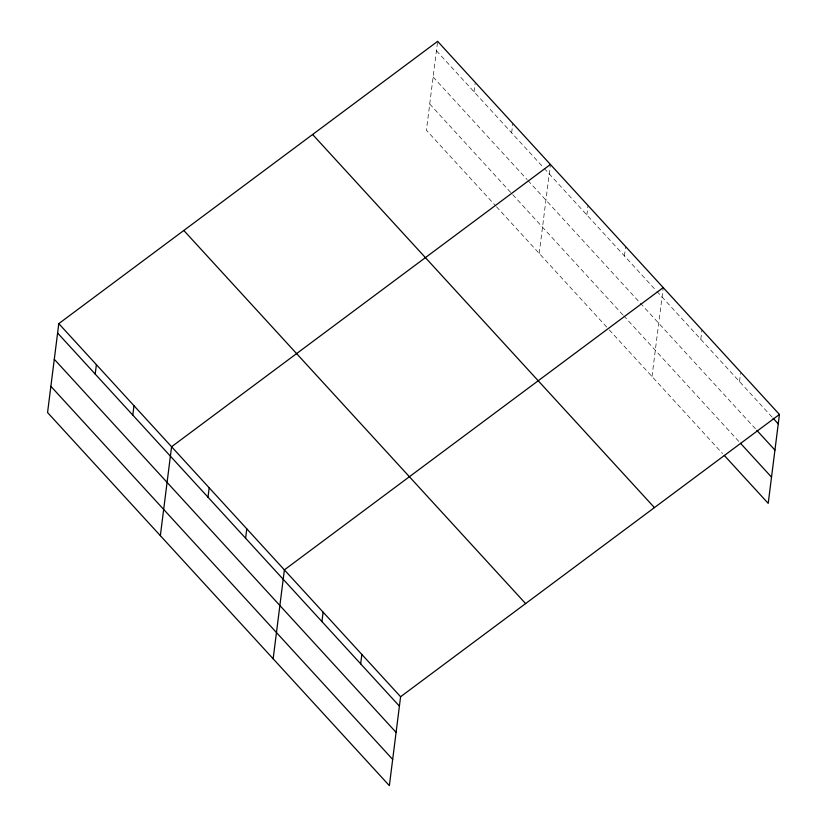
<?xml version="1.0" encoding="UTF-8"?>
<svg xmlns="http://www.w3.org/2000/svg" width="827" height="827" viewBox="0 0 827 827"><rect width="100%" height="100%" fill="white"/><g stroke="black" fill="none" stroke-linecap="round" stroke-linejoin="round"><path stroke-width="0.62" stroke-dasharray="4.13 3.1" d="M437.493 42.528L426.401 130.263L495.621 205.82M474.047 91.807L475.091 83.568M511.644 132.847L512.833 123.43M539.204 253.393L550.286 165.658M586.839 214.927L588.028 205.52M624.437 255.977L625.625 246.56M651.996 376.523L663.233 287.6M700.779 339.297L701.968 329.89M739.514 381.588L740.558 373.349M436.449 50.757L543.267 167.364M544.114 168.294L656.059 290.484M656.917 291.414L772.232 417.294M433.131 76.994L527.13 179.604M527.988 180.534L756.002 429.44M429.72 104.026L622.834 314.839M623.692 315.769L739.669 442.373M496.479 206.75L608.414 328.95M609.272 329.88L722.581 453.578"/><path stroke-width="1.24" d="M58.789 323.626L47.563 412.539L389.362 785.65L400.599 696.737L779.437 414.461L437.638 41.35L58.789 323.626L400.599 696.737M95.198 374.073L96.387 364.666M132.796 415.123L133.984 405.706M160.355 535.669L171.582 446.745L550.431 164.48M207.99 497.203L209.19 487.796M245.598 538.243L246.787 528.835M273.148 658.788L284.385 569.875L663.233 287.6M321.93 621.573L323.119 612.166M360.665 663.864L361.854 654.446M779.437 414.461L768.211 503.374L724.307 455.45M773.09 418.235L778.248 423.869M756.86 430.381L774.94 450.105M740.537 443.313L771.519 477.138M312.616 134.501L654.426 507.613M183.811 230.475L525.61 603.586M57.601 333.033L399.41 706.144M54.293 359.269L396.092 732.381M50.871 386.302L392.68 759.413"/></g></svg>
